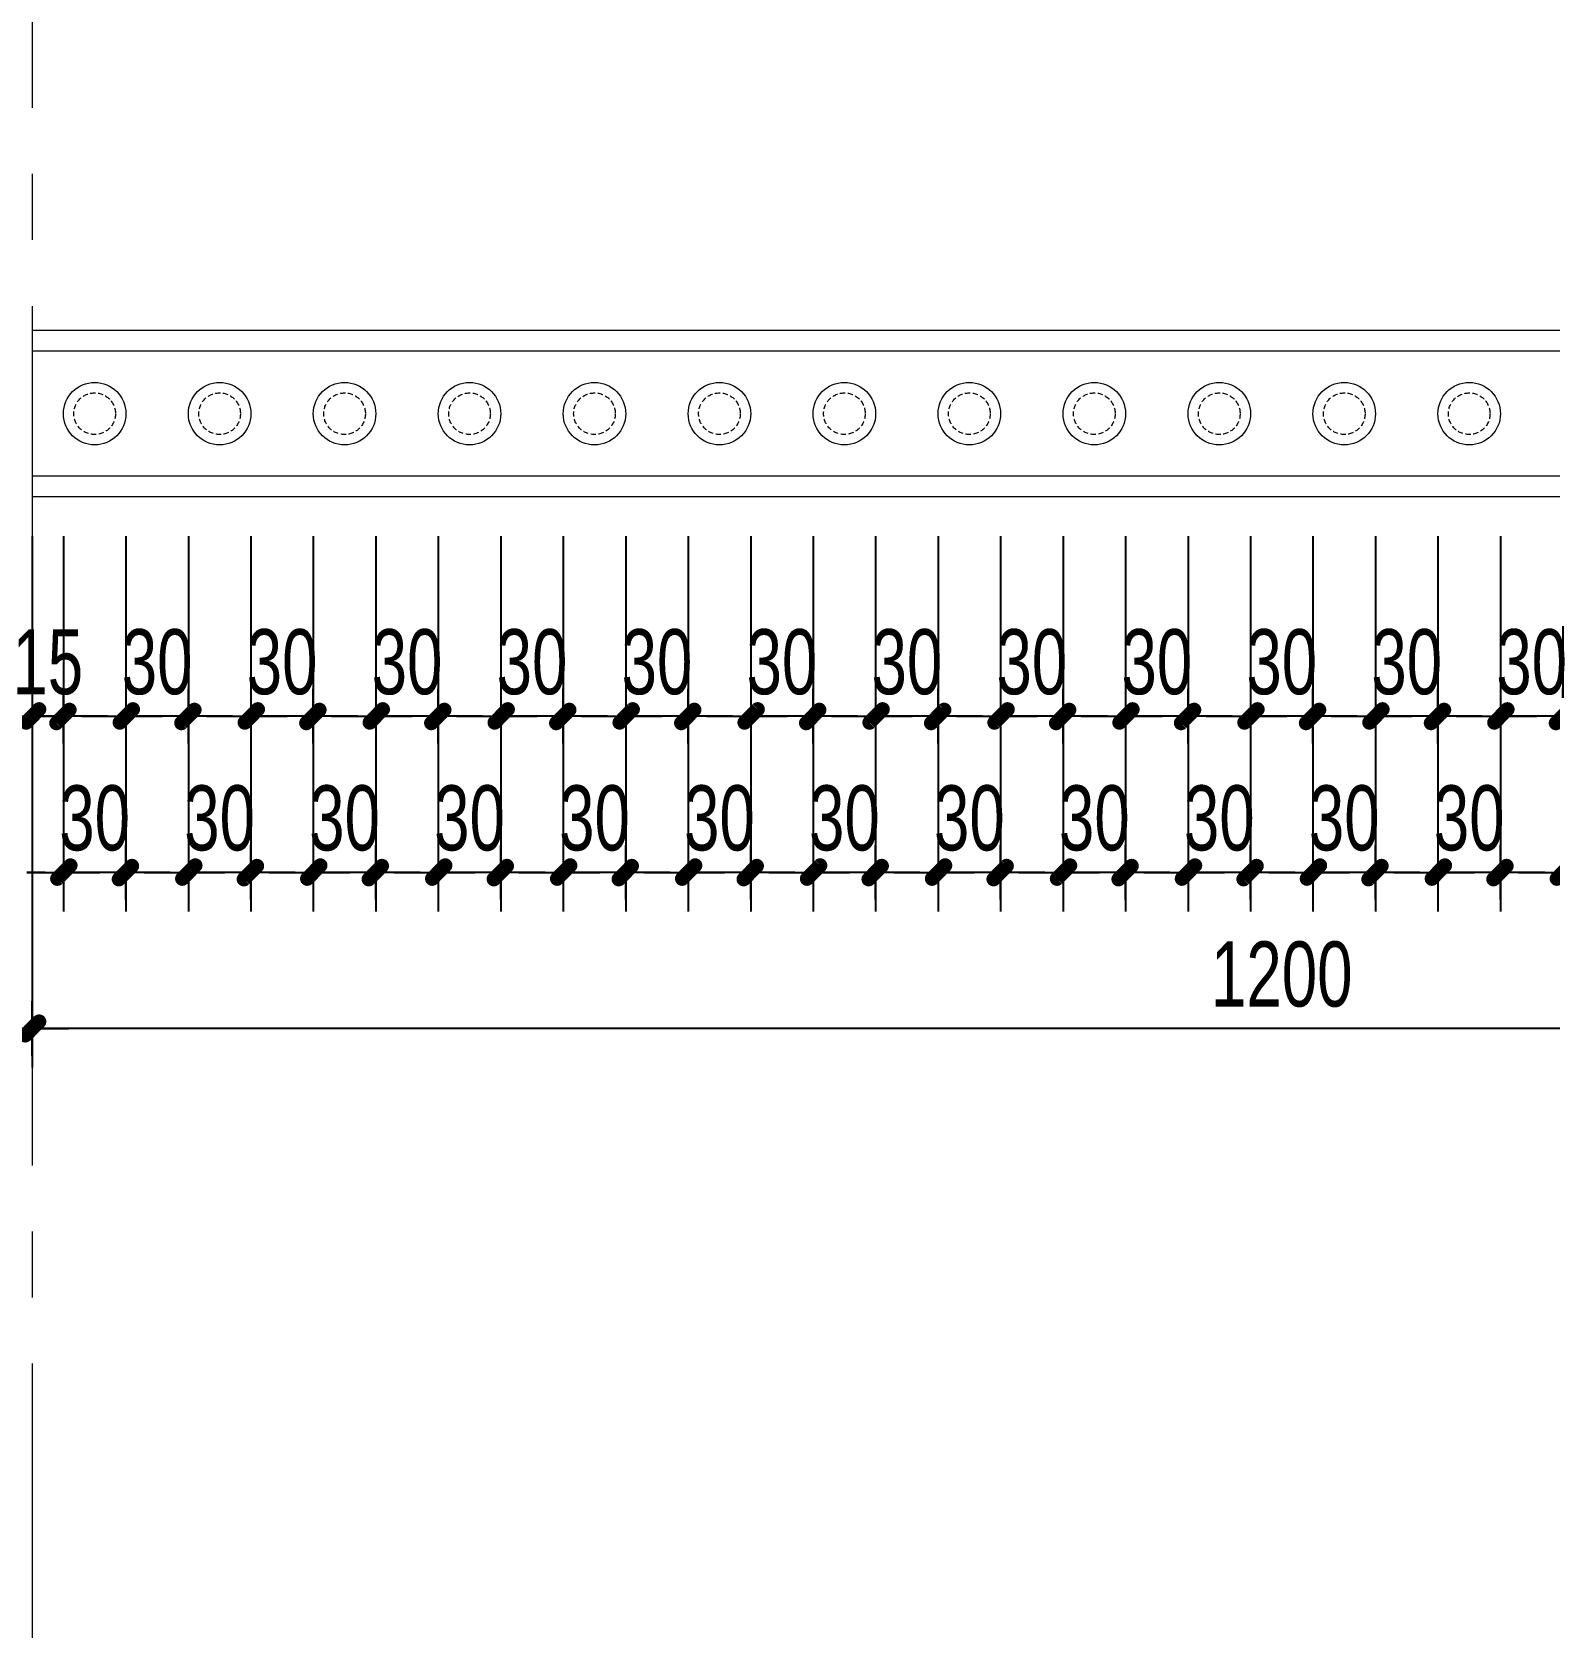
# Model space of a CAD drawing. Header units: inches. Extents: x 88947 to 296847, y 35049 to 161062.
# Drawn here: x 224600 to 226058, y 70470 to 72013 of the extents above; entities that cross this region are included whole.
import ezdxf

# ---------------------------------------------------------------- set-up
doc = ezdxf.new("R2010")
doc.units = ezdxf.units.IN
doc.header["$MEASUREMENT"] = 0
doc.header["$PDMODE"] = 1
for name, pattern in [('ACAD_ISO03W100', [30, 12, -18]), ('CENTER', [50.8, 31.75, -6.35, 6.35, -6.35]), ('HIDDEN', [0.375, 0.25, -0.125])]:
    doc.linetypes.add(name, pattern=pattern)
for name, color, linetype, lineweight in [('A-Dims', 145, 'Continuous', 25), ('DIM', 7, 'Continuous', 25), ('THAY', 3, 'Continuous', 18), ('TRUC', 252, 'ACAD_ISO03W100', 13)]:
    doc.layers.add(name, color=color, linetype=linetype, lineweight=lineweight)
doc.styles.add('VNI-HELVE-CONDENSE', font='VNARIAL.TTF', dxfattribs={"width": 0.7})
doc.dimstyles.new('TAS-25', dxfattribs={"dimscale": 25, "dimtxt": 2.5, "dimasz": 0.7, "dimexe": 1.5, "dimexo": 1.5, "dimgap": 0.8, "dimtad": 1, "dimdec": 0, "dimlfac": 0.5, "dimzin": 3, "dimdsep": 46, "dimtxsty": 'VNI-HELVE-CONDENSE', "dimblk": 'TICK', "dimcen": 2.5, "dimclrt": 71, "dimazin": 2, "dimtfac": 0.75, "dimtdec": 0, "dimtix": 1, "dimtmove": 2, "dimatfit": 2, "dimldrblk": 'TICK123', "dimfxl": 1.5, "dimtolj": 1, "dimtzin": 0, "dimarcsym": 0})

# ---------------------------------------------------------------- blocks, each defined once
blk = doc.blocks.new('TICK')
at = {"layer": 'A-Dims', "color": 1}
for p, q in [((0, 1.5), (0, -1.5)), ((-2, 0), (2, 0))]:
    blk.add_line(p, q, dxfattribs=at)
at = {"layer": 'A-Dims', "color": 1, "const_width": 0.788}
blk.add_lwpolyline([(-0.334, -0.349), (0.383, 0.378)], dxfattribs=at)
at = {"layer": 'A-Dims', "color": 1, "const_width": 0.394}
for points in [[(0.244, 0.517, -0.414214), (0.523, 0.517, -1)], [(0.523, 0.517, -0.414214), (0.523, 0.238, -1)], [(-0.473, -0.21, 0.414214), (-0.473, -0.488, 1)], [(-0.473, -0.488, 0.414214), (-0.195, -0.488, 1)]]:
    blk.add_lwpolyline(points, format="xyb", dxfattribs=at)
blk = doc.blocks.new('*D2497')
at = {"layer": 'Defpoints', "color": 0}
for p in [(226070.4, 71566.3), (226130.4, 71566.3), (226070.4, 71205.7)]:
    blk.add_point(p, dxfattribs=at)
at = {"layer": 'DIM', "color": 0, "lineweight": -2}
for p, q in [((226070.4, 71528.8), (226070.4, 71168.2)), ((226130.4, 71528.8), (226130.4, 71168.2)), ((226052.9, 71205.7), (226035.4, 71205.7)), ((226130.4, 71205.7), (226070.4, 71205.7)), ((226147.9, 71205.7), (226165.4, 71205.7))]:
    blk.add_line(p, q, dxfattribs=at)
at = {"layer": 'DIM', "color": 0, "lineweight": -2, "xscale": 17.5, "yscale": 17.5, "zscale": 17.5}
blk.add_blockref('TICK', (226070.4, 71205.7), dxfattribs=at)
at = {"layer": 'DIM', "color": 0, "lineweight": -2, "xscale": 17.5, "yscale": 17.5, "zscale": 17.5, "rotation": 180}
blk.add_blockref('TICK', (226130.4, 71205.7), dxfattribs=at)
at = {"layer": 'DIM', "color": 71, "insert": (226100.4, 71257.6), "char_height": 62.5, "attachment_point": 5, "style": 'VNI-HELVE-CONDENSE'}
blk.add_mtext('\\A1;30', dxfattribs=at)
blk = doc.blocks.new('TICK123')
at = {"layer": 'A-Dims', "color": 1}
blk.add_lwpolyline([(0.046, 0, 0, 0.84, 0), (-2.111, 0, 8.4, 8.4, 0)], format="xyseb", dxfattribs=at)
blk = doc.blocks.new('*D2498')
at = {"layer": 'Defpoints', "color": 0}
for p in [(226010.4, 71566.3), (226070.4, 71566.3), (226010.4, 71355.7)]:
    blk.add_point(p, dxfattribs=at)
at = {"layer": 'DIM', "color": 0, "lineweight": -2}
for p, q in [((226010.4, 71528.8), (226010.4, 71318.2)), ((226070.4, 71528.8), (226070.4, 71318.2)), ((225992.9, 71355.7), (225975.4, 71355.7)), ((226070.4, 71355.7), (226010.4, 71355.7)), ((226087.9, 71355.7), (226105.4, 71355.7))]:
    blk.add_line(p, q, dxfattribs=at)
at = {"layer": 'DIM', "color": 0, "lineweight": -2, "xscale": 17.5, "yscale": 17.5, "zscale": 17.5}
blk.add_blockref('TICK', (226010.4, 71355.7), dxfattribs=at)
at = {"layer": 'DIM', "color": 0, "lineweight": -2, "xscale": 17.5, "yscale": 17.5, "zscale": 17.5, "rotation": 180}
blk.add_blockref('TICK', (226070.4, 71355.7), dxfattribs=at)
at = {"layer": 'DIM', "color": 71, "insert": (226040.4, 71407.6), "char_height": 62.5, "attachment_point": 5, "style": 'VNI-HELVE-CONDENSE'}
blk.add_mtext('\\A1;30', dxfattribs=at)
blk = doc.blocks.new('*D2499')
at = {"layer": 'Defpoints', "color": 0}
for p in [(225950.4, 71566.3), (226010.4, 71566.3), (225950.4, 71205.7)]:
    blk.add_point(p, dxfattribs=at)
at = {"layer": 'DIM', "color": 0, "lineweight": -2}
for p, q in [((225950.4, 71528.8), (225950.4, 71168.2)), ((226010.4, 71528.8), (226010.4, 71168.2)), ((225932.9, 71205.7), (225915.4, 71205.7)), ((226010.4, 71205.7), (225950.4, 71205.7)), ((226027.9, 71205.7), (226045.4, 71205.7))]:
    blk.add_line(p, q, dxfattribs=at)
at = {"layer": 'DIM', "color": 0, "lineweight": -2, "xscale": 17.5, "yscale": 17.5, "zscale": 17.5}
blk.add_blockref('TICK', (225950.4, 71205.7), dxfattribs=at)
at = {"layer": 'DIM', "color": 0, "lineweight": -2, "xscale": 17.5, "yscale": 17.5, "zscale": 17.5, "rotation": 180}
blk.add_blockref('TICK', (226010.4, 71205.7), dxfattribs=at)
at = {"layer": 'DIM', "color": 71, "insert": (225980.4, 71257.6), "char_height": 62.5, "attachment_point": 5, "style": 'VNI-HELVE-CONDENSE'}
blk.add_mtext('\\A1;30', dxfattribs=at)
blk = doc.blocks.new('*D2500')
at = {"layer": 'Defpoints', "color": 0}
for p in [(225890.4, 71566.3), (225950.4, 71566.3), (225890.4, 71355.7)]:
    blk.add_point(p, dxfattribs=at)
at = {"layer": 'DIM', "color": 0, "lineweight": -2}
for p, q in [((225890.4, 71528.8), (225890.4, 71318.2)), ((225950.4, 71528.8), (225950.4, 71318.2)), ((225872.9, 71355.7), (225855.4, 71355.7)), ((225950.4, 71355.7), (225890.4, 71355.7)), ((225967.9, 71355.7), (225985.4, 71355.7))]:
    blk.add_line(p, q, dxfattribs=at)
at = {"layer": 'DIM', "color": 0, "lineweight": -2, "xscale": 17.5, "yscale": 17.5, "zscale": 17.5}
blk.add_blockref('TICK', (225890.4, 71355.7), dxfattribs=at)
at = {"layer": 'DIM', "color": 0, "lineweight": -2, "xscale": 17.5, "yscale": 17.5, "zscale": 17.5, "rotation": 180}
blk.add_blockref('TICK', (225950.4, 71355.7), dxfattribs=at)
at = {"layer": 'DIM', "color": 71, "insert": (225920.4, 71407.6), "char_height": 62.5, "attachment_point": 5, "style": 'VNI-HELVE-CONDENSE'}
blk.add_mtext('\\A1;30', dxfattribs=at)
blk = doc.blocks.new('*D2501')
at = {"layer": 'Defpoints', "color": 0}
for p in [(225830.4, 71566.3), (225890.4, 71566.3), (225830.4, 71205.7)]:
    blk.add_point(p, dxfattribs=at)
at = {"layer": 'DIM', "color": 0, "lineweight": -2}
for p, q in [((225830.4, 71528.8), (225830.4, 71168.2)), ((225890.4, 71528.8), (225890.4, 71168.2)), ((225812.9, 71205.7), (225795.4, 71205.7)), ((225890.4, 71205.7), (225830.4, 71205.7)), ((225907.9, 71205.7), (225925.4, 71205.7))]:
    blk.add_line(p, q, dxfattribs=at)
at = {"layer": 'DIM', "color": 0, "lineweight": -2, "xscale": 17.5, "yscale": 17.5, "zscale": 17.5}
blk.add_blockref('TICK', (225830.4, 71205.7), dxfattribs=at)
at = {"layer": 'DIM', "color": 0, "lineweight": -2, "xscale": 17.5, "yscale": 17.5, "zscale": 17.5, "rotation": 180}
blk.add_blockref('TICK', (225890.4, 71205.7), dxfattribs=at)
at = {"layer": 'DIM', "color": 71, "insert": (225860.4, 71257.6), "char_height": 62.5, "attachment_point": 5, "style": 'VNI-HELVE-CONDENSE'}
blk.add_mtext('\\A1;30', dxfattribs=at)
blk = doc.blocks.new('*D2502')
at = {"layer": 'Defpoints', "color": 0}
for p in [(225770.4, 71566.3), (225830.4, 71566.3), (225770.4, 71355.7)]:
    blk.add_point(p, dxfattribs=at)
at = {"layer": 'DIM', "color": 0, "lineweight": -2}
for p, q in [((225770.4, 71528.8), (225770.4, 71318.2)), ((225830.4, 71528.8), (225830.4, 71318.2)), ((225752.9, 71355.7), (225735.4, 71355.7)), ((225830.4, 71355.7), (225770.4, 71355.7)), ((225847.9, 71355.7), (225865.4, 71355.7))]:
    blk.add_line(p, q, dxfattribs=at)
at = {"layer": 'DIM', "color": 0, "lineweight": -2, "xscale": 17.5, "yscale": 17.5, "zscale": 17.5}
blk.add_blockref('TICK', (225770.4, 71355.7), dxfattribs=at)
at = {"layer": 'DIM', "color": 0, "lineweight": -2, "xscale": 17.5, "yscale": 17.5, "zscale": 17.5, "rotation": 180}
blk.add_blockref('TICK', (225830.4, 71355.7), dxfattribs=at)
at = {"layer": 'DIM', "color": 71, "insert": (225800.4, 71407.6), "char_height": 62.5, "attachment_point": 5, "style": 'VNI-HELVE-CONDENSE'}
blk.add_mtext('\\A1;30', dxfattribs=at)
blk = doc.blocks.new('*D2503')
at = {"layer": 'Defpoints', "color": 0}
for p in [(225710.4, 71566.3), (225770.4, 71566.3), (225710.4, 71205.7)]:
    blk.add_point(p, dxfattribs=at)
at = {"layer": 'DIM', "color": 0, "lineweight": -2}
for p, q in [((225710.4, 71528.8), (225710.4, 71168.2)), ((225770.4, 71528.8), (225770.4, 71168.2)), ((225692.9, 71205.7), (225675.4, 71205.7)), ((225770.4, 71205.7), (225710.4, 71205.7)), ((225787.9, 71205.7), (225805.4, 71205.7))]:
    blk.add_line(p, q, dxfattribs=at)
at = {"layer": 'DIM', "color": 0, "lineweight": -2, "xscale": 17.5, "yscale": 17.5, "zscale": 17.5}
blk.add_blockref('TICK', (225710.4, 71205.7), dxfattribs=at)
at = {"layer": 'DIM', "color": 0, "lineweight": -2, "xscale": 17.5, "yscale": 17.5, "zscale": 17.5, "rotation": 180}
blk.add_blockref('TICK', (225770.4, 71205.7), dxfattribs=at)
at = {"layer": 'DIM', "color": 71, "insert": (225740.4, 71257.6), "char_height": 62.5, "attachment_point": 5, "style": 'VNI-HELVE-CONDENSE'}
blk.add_mtext('\\A1;30', dxfattribs=at)
blk = doc.blocks.new('*D2504')
at = {"layer": 'Defpoints', "color": 0}
for p in [(225650.4, 71566.3), (225710.4, 71566.3), (225650.4, 71355.7)]:
    blk.add_point(p, dxfattribs=at)
at = {"layer": 'DIM', "color": 0, "lineweight": -2}
for p, q in [((225650.4, 71528.8), (225650.4, 71318.2)), ((225710.4, 71528.8), (225710.4, 71318.2)), ((225632.9, 71355.7), (225615.4, 71355.7)), ((225710.4, 71355.7), (225650.4, 71355.7)), ((225727.9, 71355.7), (225745.4, 71355.7))]:
    blk.add_line(p, q, dxfattribs=at)
at = {"layer": 'DIM', "color": 0, "lineweight": -2, "xscale": 17.5, "yscale": 17.5, "zscale": 17.5}
blk.add_blockref('TICK', (225650.4, 71355.7), dxfattribs=at)
at = {"layer": 'DIM', "color": 0, "lineweight": -2, "xscale": 17.5, "yscale": 17.5, "zscale": 17.5, "rotation": 180}
blk.add_blockref('TICK', (225710.4, 71355.7), dxfattribs=at)
at = {"layer": 'DIM', "color": 71, "insert": (225680.4, 71407.6), "char_height": 62.5, "attachment_point": 5, "style": 'VNI-HELVE-CONDENSE'}
blk.add_mtext('\\A1;30', dxfattribs=at)
blk = doc.blocks.new('*D2505')
at = {"layer": 'Defpoints', "color": 0}
for p in [(225590.4, 71566.3), (225650.4, 71566.3), (225590.4, 71205.7)]:
    blk.add_point(p, dxfattribs=at)
at = {"layer": 'DIM', "color": 0, "lineweight": -2}
for p, q in [((225590.4, 71528.8), (225590.4, 71168.2)), ((225650.4, 71528.8), (225650.4, 71168.2)), ((225572.9, 71205.7), (225555.4, 71205.7)), ((225650.4, 71205.7), (225590.4, 71205.7)), ((225667.9, 71205.7), (225685.4, 71205.7))]:
    blk.add_line(p, q, dxfattribs=at)
at = {"layer": 'DIM', "color": 0, "lineweight": -2, "xscale": 17.5, "yscale": 17.5, "zscale": 17.5}
blk.add_blockref('TICK', (225590.4, 71205.7), dxfattribs=at)
at = {"layer": 'DIM', "color": 0, "lineweight": -2, "xscale": 17.5, "yscale": 17.5, "zscale": 17.5, "rotation": 180}
blk.add_blockref('TICK', (225650.4, 71205.7), dxfattribs=at)
at = {"layer": 'DIM', "color": 71, "insert": (225620.4, 71257.6), "char_height": 62.5, "attachment_point": 5, "style": 'VNI-HELVE-CONDENSE'}
blk.add_mtext('\\A1;30', dxfattribs=at)
blk = doc.blocks.new('*D2506')
at = {"layer": 'Defpoints', "color": 0}
for p in [(225530.4, 71566.3), (225590.4, 71566.3), (225530.4, 71355.7)]:
    blk.add_point(p, dxfattribs=at)
at = {"layer": 'DIM', "color": 0, "lineweight": -2}
for p, q in [((225530.4, 71528.8), (225530.4, 71318.2)), ((225590.4, 71528.8), (225590.4, 71318.2)), ((225512.9, 71355.7), (225495.4, 71355.7)), ((225590.4, 71355.7), (225530.4, 71355.7)), ((225607.9, 71355.7), (225625.4, 71355.7))]:
    blk.add_line(p, q, dxfattribs=at)
at = {"layer": 'DIM', "color": 0, "lineweight": -2, "xscale": 17.5, "yscale": 17.5, "zscale": 17.5}
blk.add_blockref('TICK', (225530.4, 71355.7), dxfattribs=at)
at = {"layer": 'DIM', "color": 0, "lineweight": -2, "xscale": 17.5, "yscale": 17.5, "zscale": 17.5, "rotation": 180}
blk.add_blockref('TICK', (225590.4, 71355.7), dxfattribs=at)
at = {"layer": 'DIM', "color": 71, "insert": (225560.4, 71407.6), "char_height": 62.5, "attachment_point": 5, "style": 'VNI-HELVE-CONDENSE'}
blk.add_mtext('\\A1;30', dxfattribs=at)
blk = doc.blocks.new('*D2507')
at = {"layer": 'Defpoints', "color": 0}
for p in [(225470.4, 71566.3), (225530.4, 71566.3), (225470.4, 71205.7)]:
    blk.add_point(p, dxfattribs=at)
at = {"layer": 'DIM', "color": 0, "lineweight": -2}
for p, q in [((225470.4, 71528.8), (225470.4, 71168.2)), ((225530.4, 71528.8), (225530.4, 71168.2)), ((225452.9, 71205.7), (225435.4, 71205.7)), ((225530.4, 71205.7), (225470.4, 71205.7)), ((225547.9, 71205.7), (225565.4, 71205.7))]:
    blk.add_line(p, q, dxfattribs=at)
at = {"layer": 'DIM', "color": 0, "lineweight": -2, "xscale": 17.5, "yscale": 17.5, "zscale": 17.5}
blk.add_blockref('TICK', (225470.4, 71205.7), dxfattribs=at)
at = {"layer": 'DIM', "color": 0, "lineweight": -2, "xscale": 17.5, "yscale": 17.5, "zscale": 17.5, "rotation": 180}
blk.add_blockref('TICK', (225530.4, 71205.7), dxfattribs=at)
at = {"layer": 'DIM', "color": 71, "insert": (225500.4, 71257.6), "char_height": 62.5, "attachment_point": 5, "style": 'VNI-HELVE-CONDENSE'}
blk.add_mtext('\\A1;30', dxfattribs=at)
blk = doc.blocks.new('*D2284')
at = {"layer": 'Defpoints', "color": 0}
for p in [(225410.4, 71566.3), (225470.4, 71566.3), (225410.4, 71355.7)]:
    blk.add_point(p, dxfattribs=at)
at = {"layer": 'DIM', "color": 0, "lineweight": -2}
for p, q in [((225410.4, 71528.8), (225410.4, 71318.2)), ((225470.4, 71528.8), (225470.4, 71318.2)), ((225392.9, 71355.7), (225375.4, 71355.7)), ((225470.4, 71355.7), (225410.4, 71355.7)), ((225487.9, 71355.7), (225505.4, 71355.7))]:
    blk.add_line(p, q, dxfattribs=at)
at = {"layer": 'DIM', "color": 0, "lineweight": -2, "xscale": 17.5, "yscale": 17.5, "zscale": 17.5}
blk.add_blockref('TICK', (225410.4, 71355.7), dxfattribs=at)
at = {"layer": 'DIM', "color": 0, "lineweight": -2, "xscale": 17.5, "yscale": 17.5, "zscale": 17.5, "rotation": 180}
blk.add_blockref('TICK', (225470.4, 71355.7), dxfattribs=at)
at = {"layer": 'DIM', "color": 71, "insert": (225440.4, 71407.6), "char_height": 62.5, "attachment_point": 5, "style": 'VNI-HELVE-CONDENSE'}
blk.add_mtext('\\A1;30', dxfattribs=at)
blk = doc.blocks.new('*D2285')
at = {"layer": 'Defpoints', "color": 0}
for p in [(225350.4, 71566.3), (225410.4, 71566.3), (225350.4, 71205.7)]:
    blk.add_point(p, dxfattribs=at)
at = {"layer": 'DIM', "color": 0, "lineweight": -2}
for p, q in [((225350.4, 71528.8), (225350.4, 71168.2)), ((225410.4, 71528.8), (225410.4, 71168.2)), ((225332.9, 71205.7), (225315.4, 71205.7)), ((225410.4, 71205.7), (225350.4, 71205.7)), ((225427.9, 71205.7), (225445.4, 71205.7))]:
    blk.add_line(p, q, dxfattribs=at)
at = {"layer": 'DIM', "color": 0, "lineweight": -2, "xscale": 17.5, "yscale": 17.5, "zscale": 17.5}
blk.add_blockref('TICK', (225350.4, 71205.7), dxfattribs=at)
at = {"layer": 'DIM', "color": 0, "lineweight": -2, "xscale": 17.5, "yscale": 17.5, "zscale": 17.5, "rotation": 180}
blk.add_blockref('TICK', (225410.4, 71205.7), dxfattribs=at)
at = {"layer": 'DIM', "color": 71, "insert": (225380.4, 71257.6), "char_height": 62.5, "attachment_point": 5, "style": 'VNI-HELVE-CONDENSE'}
blk.add_mtext('\\A1;30', dxfattribs=at)
blk = doc.blocks.new('*D2286')
at = {"layer": 'Defpoints', "color": 0}
for p in [(225290.4, 71566.3), (225350.4, 71566.3), (225290.4, 71355.7)]:
    blk.add_point(p, dxfattribs=at)
at = {"layer": 'DIM', "color": 0, "lineweight": -2}
for p, q in [((225290.4, 71528.8), (225290.4, 71318.2)), ((225350.4, 71528.8), (225350.4, 71318.2)), ((225272.9, 71355.7), (225255.4, 71355.7)), ((225350.4, 71355.7), (225290.4, 71355.7)), ((225367.9, 71355.7), (225385.4, 71355.7))]:
    blk.add_line(p, q, dxfattribs=at)
at = {"layer": 'DIM', "color": 0, "lineweight": -2, "xscale": 17.5, "yscale": 17.5, "zscale": 17.5}
blk.add_blockref('TICK', (225290.4, 71355.7), dxfattribs=at)
at = {"layer": 'DIM', "color": 0, "lineweight": -2, "xscale": 17.5, "yscale": 17.5, "zscale": 17.5, "rotation": 180}
blk.add_blockref('TICK', (225350.4, 71355.7), dxfattribs=at)
at = {"layer": 'DIM', "color": 71, "insert": (225320.4, 71407.6), "char_height": 62.5, "attachment_point": 5, "style": 'VNI-HELVE-CONDENSE'}
blk.add_mtext('\\A1;30', dxfattribs=at)
blk = doc.blocks.new('*D2287')
at = {"layer": 'Defpoints', "color": 0}
for p in [(225230.4, 71566.3), (225290.4, 71566.3), (225230.4, 71205.7)]:
    blk.add_point(p, dxfattribs=at)
at = {"layer": 'DIM', "color": 0, "lineweight": -2}
for p, q in [((225230.4, 71528.8), (225230.4, 71168.2)), ((225290.4, 71528.8), (225290.4, 71168.2)), ((225212.9, 71205.7), (225195.4, 71205.7)), ((225290.4, 71205.7), (225230.4, 71205.7)), ((225307.9, 71205.7), (225325.4, 71205.7))]:
    blk.add_line(p, q, dxfattribs=at)
at = {"layer": 'DIM', "color": 0, "lineweight": -2, "xscale": 17.5, "yscale": 17.5, "zscale": 17.5}
blk.add_blockref('TICK', (225230.4, 71205.7), dxfattribs=at)
at = {"layer": 'DIM', "color": 0, "lineweight": -2, "xscale": 17.5, "yscale": 17.5, "zscale": 17.5, "rotation": 180}
blk.add_blockref('TICK', (225290.4, 71205.7), dxfattribs=at)
at = {"layer": 'DIM', "color": 71, "insert": (225260.4, 71257.6), "char_height": 62.5, "attachment_point": 5, "style": 'VNI-HELVE-CONDENSE'}
blk.add_mtext('\\A1;30', dxfattribs=at)
blk = doc.blocks.new('*D2288')
at = {"layer": 'Defpoints', "color": 0}
for p in [(225170.4, 71566.3), (225230.4, 71566.3), (225170.4, 71355.7)]:
    blk.add_point(p, dxfattribs=at)
at = {"layer": 'DIM', "color": 0, "lineweight": -2}
for p, q in [((225170.4, 71528.8), (225170.4, 71318.2)), ((225230.4, 71528.8), (225230.4, 71318.2)), ((225152.9, 71355.7), (225135.4, 71355.7)), ((225230.4, 71355.7), (225170.4, 71355.7)), ((225247.9, 71355.7), (225265.4, 71355.7))]:
    blk.add_line(p, q, dxfattribs=at)
at = {"layer": 'DIM', "color": 0, "lineweight": -2, "xscale": 17.5, "yscale": 17.5, "zscale": 17.5}
blk.add_blockref('TICK', (225170.4, 71355.7), dxfattribs=at)
at = {"layer": 'DIM', "color": 0, "lineweight": -2, "xscale": 17.5, "yscale": 17.5, "zscale": 17.5, "rotation": 180}
blk.add_blockref('TICK', (225230.4, 71355.7), dxfattribs=at)
at = {"layer": 'DIM', "color": 71, "insert": (225200.4, 71407.6), "char_height": 62.5, "attachment_point": 5, "style": 'VNI-HELVE-CONDENSE'}
blk.add_mtext('\\A1;30', dxfattribs=at)
blk = doc.blocks.new('*D2289')
at = {"layer": 'Defpoints', "color": 0}
for p in [(225110.4, 71566.3), (225170.4, 71566.3), (225110.4, 71205.7)]:
    blk.add_point(p, dxfattribs=at)
at = {"layer": 'DIM', "color": 0, "lineweight": -2}
for p, q in [((225110.4, 71528.8), (225110.4, 71168.2)), ((225170.4, 71528.8), (225170.4, 71168.2)), ((225092.9, 71205.7), (225075.4, 71205.7)), ((225170.4, 71205.7), (225110.4, 71205.7)), ((225187.9, 71205.7), (225205.4, 71205.7))]:
    blk.add_line(p, q, dxfattribs=at)
at = {"layer": 'DIM', "color": 0, "lineweight": -2, "xscale": 17.5, "yscale": 17.5, "zscale": 17.5}
blk.add_blockref('TICK', (225110.4, 71205.7), dxfattribs=at)
at = {"layer": 'DIM', "color": 0, "lineweight": -2, "xscale": 17.5, "yscale": 17.5, "zscale": 17.5, "rotation": 180}
blk.add_blockref('TICK', (225170.4, 71205.7), dxfattribs=at)
at = {"layer": 'DIM', "color": 71, "insert": (225140.4, 71257.6), "char_height": 62.5, "attachment_point": 5, "style": 'VNI-HELVE-CONDENSE'}
blk.add_mtext('\\A1;30', dxfattribs=at)
blk = doc.blocks.new('*D2290')
at = {"layer": 'Defpoints', "color": 0}
for p in [(225050.4, 71566.3), (225110.4, 71566.3), (225050.4, 71355.7)]:
    blk.add_point(p, dxfattribs=at)
at = {"layer": 'DIM', "color": 0, "lineweight": -2}
for p, q in [((225050.4, 71528.8), (225050.4, 71318.2)), ((225110.4, 71528.8), (225110.4, 71318.2)), ((225032.9, 71355.7), (225015.4, 71355.7)), ((225110.4, 71355.7), (225050.4, 71355.7)), ((225127.9, 71355.7), (225145.4, 71355.7))]:
    blk.add_line(p, q, dxfattribs=at)
at = {"layer": 'DIM', "color": 0, "lineweight": -2, "xscale": 17.5, "yscale": 17.5, "zscale": 17.5}
blk.add_blockref('TICK', (225050.4, 71355.7), dxfattribs=at)
at = {"layer": 'DIM', "color": 0, "lineweight": -2, "xscale": 17.5, "yscale": 17.5, "zscale": 17.5, "rotation": 180}
blk.add_blockref('TICK', (225110.4, 71355.7), dxfattribs=at)
at = {"layer": 'DIM', "color": 71, "insert": (225080.4, 71407.6), "char_height": 62.5, "attachment_point": 5, "style": 'VNI-HELVE-CONDENSE'}
blk.add_mtext('\\A1;30', dxfattribs=at)
blk = doc.blocks.new('*D2291')
at = {"layer": 'Defpoints', "color": 0}
for p in [(224990.4, 71566.3), (225050.4, 71566.3), (224990.4, 71205.7)]:
    blk.add_point(p, dxfattribs=at)
at = {"layer": 'DIM', "color": 0, "lineweight": -2}
for p, q in [((224990.4, 71528.8), (224990.4, 71168.2)), ((225050.4, 71528.8), (225050.4, 71168.2)), ((224972.9, 71205.7), (224955.4, 71205.7)), ((225050.4, 71205.7), (224990.4, 71205.7)), ((225067.9, 71205.7), (225085.4, 71205.7))]:
    blk.add_line(p, q, dxfattribs=at)
at = {"layer": 'DIM', "color": 0, "lineweight": -2, "xscale": 17.5, "yscale": 17.5, "zscale": 17.5}
blk.add_blockref('TICK', (224990.4, 71205.7), dxfattribs=at)
at = {"layer": 'DIM', "color": 0, "lineweight": -2, "xscale": 17.5, "yscale": 17.5, "zscale": 17.5, "rotation": 180}
blk.add_blockref('TICK', (225050.4, 71205.7), dxfattribs=at)
at = {"layer": 'DIM', "color": 71, "insert": (225020.4, 71257.6), "char_height": 62.5, "attachment_point": 5, "style": 'VNI-HELVE-CONDENSE'}
blk.add_mtext('\\A1;30', dxfattribs=at)
blk = doc.blocks.new('*D2292')
at = {"layer": 'Defpoints', "color": 0}
for p in [(224930.4, 71566.3), (224990.4, 71566.3), (224930.4, 71355.7)]:
    blk.add_point(p, dxfattribs=at)
at = {"layer": 'DIM', "color": 0, "lineweight": -2}
for p, q in [((224930.4, 71528.8), (224930.4, 71318.2)), ((224990.4, 71528.8), (224990.4, 71318.2)), ((224912.9, 71355.7), (224895.4, 71355.7)), ((224990.4, 71355.7), (224930.4, 71355.7)), ((225007.9, 71355.7), (225025.4, 71355.7))]:
    blk.add_line(p, q, dxfattribs=at)
at = {"layer": 'DIM', "color": 0, "lineweight": -2, "xscale": 17.5, "yscale": 17.5, "zscale": 17.5}
blk.add_blockref('TICK', (224930.4, 71355.7), dxfattribs=at)
at = {"layer": 'DIM', "color": 0, "lineweight": -2, "xscale": 17.5, "yscale": 17.5, "zscale": 17.5, "rotation": 180}
blk.add_blockref('TICK', (224990.4, 71355.7), dxfattribs=at)
at = {"layer": 'DIM', "color": 71, "insert": (224960.4, 71407.6), "char_height": 62.5, "attachment_point": 5, "style": 'VNI-HELVE-CONDENSE'}
blk.add_mtext('\\A1;30', dxfattribs=at)
blk = doc.blocks.new('*D2293')
at = {"layer": 'Defpoints', "color": 0}
for p in [(224870.4, 71566.3), (224930.4, 71566.3), (224870.4, 71205.7)]:
    blk.add_point(p, dxfattribs=at)
at = {"layer": 'DIM', "color": 0, "lineweight": -2}
for p, q in [((224870.4, 71528.8), (224870.4, 71168.2)), ((224930.4, 71528.8), (224930.4, 71168.2)), ((224852.9, 71205.7), (224835.4, 71205.7)), ((224930.4, 71205.7), (224870.4, 71205.7)), ((224947.9, 71205.7), (224965.4, 71205.7))]:
    blk.add_line(p, q, dxfattribs=at)
at = {"layer": 'DIM', "color": 0, "lineweight": -2, "xscale": 17.5, "yscale": 17.5, "zscale": 17.5}
blk.add_blockref('TICK', (224870.4, 71205.7), dxfattribs=at)
at = {"layer": 'DIM', "color": 0, "lineweight": -2, "xscale": 17.5, "yscale": 17.5, "zscale": 17.5, "rotation": 180}
blk.add_blockref('TICK', (224930.4, 71205.7), dxfattribs=at)
at = {"layer": 'DIM', "color": 71, "insert": (224900.4, 71257.6), "char_height": 62.5, "attachment_point": 5, "style": 'VNI-HELVE-CONDENSE'}
blk.add_mtext('\\A1;30', dxfattribs=at)
blk = doc.blocks.new('*D2294')
at = {"layer": 'Defpoints', "color": 0}
for p in [(224810.4, 71566.3), (224870.4, 71566.3), (224810.4, 71355.7)]:
    blk.add_point(p, dxfattribs=at)
at = {"layer": 'DIM', "color": 0, "lineweight": -2}
for p, q in [((224810.4, 71528.8), (224810.4, 71318.2)), ((224870.4, 71528.8), (224870.4, 71318.2)), ((224792.9, 71355.7), (224775.4, 71355.7)), ((224870.4, 71355.7), (224810.4, 71355.7)), ((224887.9, 71355.7), (224905.4, 71355.7))]:
    blk.add_line(p, q, dxfattribs=at)
at = {"layer": 'DIM', "color": 0, "lineweight": -2, "xscale": 17.5, "yscale": 17.5, "zscale": 17.5}
blk.add_blockref('TICK', (224810.4, 71355.7), dxfattribs=at)
at = {"layer": 'DIM', "color": 0, "lineweight": -2, "xscale": 17.5, "yscale": 17.5, "zscale": 17.5, "rotation": 180}
blk.add_blockref('TICK', (224870.4, 71355.7), dxfattribs=at)
at = {"layer": 'DIM', "color": 71, "insert": (224840.4, 71407.6), "char_height": 62.5, "attachment_point": 5, "style": 'VNI-HELVE-CONDENSE'}
blk.add_mtext('\\A1;30', dxfattribs=at)
blk = doc.blocks.new('*D2295')
at = {"layer": 'Defpoints', "color": 0}
for p in [(224750.4, 71566.3), (224810.4, 71566.3), (224750.4, 71205.7)]:
    blk.add_point(p, dxfattribs=at)
at = {"layer": 'DIM', "color": 0, "lineweight": -2}
for p, q in [((224750.4, 71528.8), (224750.4, 71168.2)), ((224810.4, 71528.8), (224810.4, 71168.2)), ((224732.9, 71205.7), (224715.4, 71205.7)), ((224810.4, 71205.7), (224750.4, 71205.7)), ((224827.9, 71205.7), (224845.4, 71205.7))]:
    blk.add_line(p, q, dxfattribs=at)
at = {"layer": 'DIM', "color": 0, "lineweight": -2, "xscale": 17.5, "yscale": 17.5, "zscale": 17.5}
blk.add_blockref('TICK', (224750.4, 71205.7), dxfattribs=at)
at = {"layer": 'DIM', "color": 0, "lineweight": -2, "xscale": 17.5, "yscale": 17.5, "zscale": 17.5, "rotation": 180}
blk.add_blockref('TICK', (224810.4, 71205.7), dxfattribs=at)
at = {"layer": 'DIM', "color": 71, "insert": (224780.4, 71257.6), "char_height": 62.5, "attachment_point": 5, "style": 'VNI-HELVE-CONDENSE'}
blk.add_mtext('\\A1;30', dxfattribs=at)
blk = doc.blocks.new('*D2296')
at = {"layer": 'Defpoints', "color": 0}
for p in [(224690.4, 71566.3), (224750.4, 71566.3), (224690.4, 71355.7)]:
    blk.add_point(p, dxfattribs=at)
at = {"layer": 'DIM', "color": 0, "lineweight": -2}
for p, q in [((224690.4, 71528.8), (224690.4, 71318.2)), ((224750.4, 71528.8), (224750.4, 71318.2)), ((224672.9, 71355.7), (224655.4, 71355.7)), ((224750.4, 71355.7), (224690.4, 71355.7)), ((224767.9, 71355.7), (224785.4, 71355.7))]:
    blk.add_line(p, q, dxfattribs=at)
at = {"layer": 'DIM', "color": 0, "lineweight": -2, "xscale": 17.5, "yscale": 17.5, "zscale": 17.5}
blk.add_blockref('TICK', (224690.4, 71355.7), dxfattribs=at)
at = {"layer": 'DIM', "color": 0, "lineweight": -2, "xscale": 17.5, "yscale": 17.5, "zscale": 17.5, "rotation": 180}
blk.add_blockref('TICK', (224750.4, 71355.7), dxfattribs=at)
at = {"layer": 'DIM', "color": 71, "insert": (224720.4, 71407.6), "char_height": 62.5, "attachment_point": 5, "style": 'VNI-HELVE-CONDENSE'}
blk.add_mtext('\\A1;30', dxfattribs=at)
blk = doc.blocks.new('*D2297')
at = {"layer": 'Defpoints', "color": 0}
for p in [(224630.4, 71566.3), (224690.4, 71566.3), (224630.4, 71205.7)]:
    blk.add_point(p, dxfattribs=at)
at = {"layer": 'DIM', "color": 0, "lineweight": -2}
for p, q in [((224630.4, 71528.8), (224630.4, 71168.2)), ((224690.4, 71528.8), (224690.4, 71168.2)), ((224612.9, 71205.7), (224595.4, 71205.7)), ((224690.4, 71205.7), (224630.4, 71205.7)), ((224707.9, 71205.7), (224725.4, 71205.7))]:
    blk.add_line(p, q, dxfattribs=at)
at = {"layer": 'DIM', "color": 0, "lineweight": -2, "xscale": 17.5, "yscale": 17.5, "zscale": 17.5}
blk.add_blockref('TICK', (224630.4, 71205.7), dxfattribs=at)
at = {"layer": 'DIM', "color": 0, "lineweight": -2, "xscale": 17.5, "yscale": 17.5, "zscale": 17.5, "rotation": 180}
blk.add_blockref('TICK', (224690.4, 71205.7), dxfattribs=at)
at = {"layer": 'DIM', "color": 71, "insert": (224660.4, 71257.6), "char_height": 62.5, "attachment_point": 5, "style": 'VNI-HELVE-CONDENSE'}
blk.add_mtext('\\A1;30', dxfattribs=at)
blk = doc.blocks.new('*D2302')
at = {"layer": 'Defpoints', "color": 0}
for p in [(224000.4, 71566.3), (224600.4, 71566.3), (224600.4, 71055.7)]:
    blk.add_point(p, dxfattribs=at)
at = {"layer": 'DIM', "color": 0, "lineweight": -2}
for p, q in [((224000.4, 71528.8), (224000.4, 71018.2)), ((224600.4, 71528.8), (224600.4, 71018.2)), ((224017.9, 71055.7), (224582.9, 71055.7))]:
    blk.add_line(p, q, dxfattribs=at)
at = {"layer": 'DIM', "color": 0, "lineweight": -2, "xscale": 17.5, "yscale": 17.5, "zscale": 17.5, "rotation": 180}
blk.add_blockref('TICK', (224000.4, 71055.7), dxfattribs=at)
at = {"layer": 'DIM', "color": 0, "lineweight": -2, "xscale": 17.5, "yscale": 17.5, "zscale": 17.5}
blk.add_blockref('TICK', (224600.4, 71055.7), dxfattribs=at)
at = {"layer": 'DIM', "color": 71, "insert": (224300.4, 71107.6), "char_height": 62.5, "attachment_point": 5, "style": 'VNI-HELVE-CONDENSE'}
blk.add_mtext('\\A1;300', dxfattribs=at)
blk = doc.blocks.new('*D2303')
at = {"layer": 'Defpoints', "color": 0}
for p in [(224600.4, 71566.3), (227000.4, 71566.3), (224600.4, 71055.7)]:
    blk.add_point(p, dxfattribs=at)
at = {"layer": 'DIM', "color": 0, "lineweight": -2}
for p, q in [((224600.4, 71528.8), (224600.4, 71018.2)), ((227000.4, 71528.8), (227000.4, 71018.2)), ((226982.9, 71055.7), (224617.9, 71055.7))]:
    blk.add_line(p, q, dxfattribs=at)
at = {"layer": 'DIM', "color": 0, "lineweight": -2, "xscale": 17.5, "yscale": 17.5, "zscale": 17.5, "rotation": 180}
blk.add_blockref('TICK', (224600.4, 71055.7), dxfattribs=at)
at = {"layer": 'DIM', "color": 0, "lineweight": -2, "xscale": 17.5, "yscale": 17.5, "zscale": 17.5}
blk.add_blockref('TICK', (227000.4, 71055.7), dxfattribs=at)
at = {"layer": 'DIM', "color": 71, "insert": (225800.4, 71107.6), "char_height": 62.5, "attachment_point": 5, "style": 'VNI-HELVE-CONDENSE'}
blk.add_mtext('\\A1;1200', dxfattribs=at)
blk = doc.blocks.new('*D2351')
at = {"layer": 'Defpoints', "color": 0}
for p in [(224600.4, 71566.3), (224630.4, 71566.3), (224600.4, 71355.7)]:
    blk.add_point(p, dxfattribs=at)
at = {"layer": 'DIM', "color": 0, "lineweight": -2}
for p, q in [((224600.4, 71528.8), (224600.4, 71318.2)), ((224630.4, 71528.8), (224630.4, 71318.2)), ((224582.9, 71355.7), (224565.4, 71355.7)), ((224630.4, 71355.7), (224600.4, 71355.7)), ((224647.9, 71355.7), (224665.4, 71355.7))]:
    blk.add_line(p, q, dxfattribs=at)
at = {"layer": 'DIM', "color": 0, "lineweight": -2, "xscale": 17.5, "yscale": 17.5, "zscale": 17.5}
blk.add_blockref('TICK', (224600.4, 71355.7), dxfattribs=at)
at = {"layer": 'DIM', "color": 0, "lineweight": -2, "xscale": 17.5, "yscale": 17.5, "zscale": 17.5, "rotation": 180}
blk.add_blockref('TICK', (224630.4, 71355.7), dxfattribs=at)
at = {"layer": 'DIM', "color": 71, "insert": (224615.4, 71407.6), "char_height": 62.5, "attachment_point": 5, "style": 'VNI-HELVE-CONDENSE'}
blk.add_mtext('\\A1;15', dxfattribs=at)

msp = doc.modelspace()

# ---------------------------------------------------------------- linework, layer by layer
at = {"layer": 'THAY'}
for points in [[(227200.4, 71726.3), (224600.4, 71726.3)], [(227000.4, 71726.3), (224600.4, 71726.3)], [(227200.4, 71706.3), (224600.4, 71706.3)], [(227000.4, 71706.3), (224600.4, 71706.3)], [(227200.4, 71586.3), (224600.4, 71586.3)], [(227000.4, 71586.3), (224600.4, 71586.3)], [(227200.4, 71566.3), (224600.4, 71566.3)], [(227000.4, 71566.3), (224600.4, 71566.3)]]:
    msp.add_lwpolyline(points, dxfattribs=at)
for centre in [(224660.4, 71646.3), (224780.4, 71646.3), (224900.4, 71646.3), (225020.4, 71646.3), (225140.4, 71646.3), (225260.4, 71646.3), (225380.4, 71646.3), (225500.4, 71646.3), (225620.4, 71646.3), (225740.4, 71646.3), (225860.4, 71646.3), (225980.4, 71646.3)]:
    msp.add_circle(centre, 30, dxfattribs=at)
at = {"layer": 'THAY', "linetype": 'HIDDEN', "ltscale": 20}
for centre in [(224660.4, 71646.3), (224780.4, 71646.3), (224900.4, 71646.3), (225020.4, 71646.3), (225140.4, 71646.3), (225260.4, 71646.3), (225380.4, 71646.3), (225500.4, 71646.3), (225620.4, 71646.3), (225740.4, 71646.3), (225860.4, 71646.3), (225980.4, 71646.3)]:
    msp.add_circle(centre, 20, dxfattribs=at)
at = {"layer": 'TRUC', "linetype": 'CENTER', "ltscale": 10}
msp.add_lwpolyline([(224600.4, 76321.7), (224600.4, 70470.2)], dxfattribs=at)

# ---------------------------------------------------------------- dimensions: what is measured, and where the dimension line sits
at = {"layer": 'DIM'}
dim = msp.add_linear_dim(base=(224600.4, 71055.7), p1=(224000.4, 71566.3), p2=(224600.4, 71566.3), dimstyle='TAS-25', dxfattribs=at)
dim.commit()
dim.dimension.update_dxf_attribs({"geometry": '*D2302', "text_midpoint": (224300.4, 71107.6)})
for base, p1, p2, picture, middle in [((224600.4, 71055.7), (227000.4, 71566.3), (224600.4, 71566.3), '*D2303', (225800.4, 71107.6)), ((224600.4, 71355.7), (224630.4, 71566.3), (224600.4, 71566.3), '*D2351', (224615.4, 71407.6)), ((224630.4, 71205.7), (224690.4, 71566.3), (224630.4, 71566.3), '*D2297', (224660.4, 71257.6)), ((224690.4, 71355.7), (224750.4, 71566.3), (224690.4, 71566.3), '*D2296', (224720.4, 71407.6)), ((224750.4, 71205.7), (224810.4, 71566.3), (224750.4, 71566.3), '*D2295', (224780.4, 71257.6)), ((224810.4, 71355.7), (224870.4, 71566.3), (224810.4, 71566.3), '*D2294', (224840.4, 71407.6)), ((224870.4, 71205.7), (224930.4, 71566.3), (224870.4, 71566.3), '*D2293', (224900.4, 71257.6)), ((224930.4, 71355.7), (224990.4, 71566.3), (224930.4, 71566.3), '*D2292', (224960.4, 71407.6)), ((224990.4, 71205.7), (225050.4, 71566.3), (224990.4, 71566.3), '*D2291', (225020.4, 71257.6)), ((225050.4, 71355.7), (225110.4, 71566.3), (225050.4, 71566.3), '*D2290', (225080.4, 71407.6)), ((225110.4, 71205.7), (225170.4, 71566.3), (225110.4, 71566.3), '*D2289', (225140.4, 71257.6)), ((225170.4, 71355.7), (225230.4, 71566.3), (225170.4, 71566.3), '*D2288', (225200.4, 71407.6)), ((225230.4, 71205.7), (225290.4, 71566.3), (225230.4, 71566.3), '*D2287', (225260.4, 71257.6)), ((225290.4, 71355.7), (225350.4, 71566.3), (225290.4, 71566.3), '*D2286', (225320.4, 71407.6)), ((225350.4, 71205.7), (225410.4, 71566.3), (225350.4, 71566.3), '*D2285', (225380.4, 71257.6)), ((225410.4, 71355.7), (225470.4, 71566.3), (225410.4, 71566.3), '*D2284', (225440.4, 71407.6)), ((225470.4, 71205.7), (225530.4, 71566.3), (225470.4, 71566.3), '*D2507', (225500.4, 71257.6)), ((225530.4, 71355.7), (225590.4, 71566.3), (225530.4, 71566.3), '*D2506', (225560.4, 71407.6)), ((225590.4, 71205.7), (225650.4, 71566.3), (225590.4, 71566.3), '*D2505', (225620.4, 71257.6)), ((225650.4, 71355.7), (225710.4, 71566.3), (225650.4, 71566.3), '*D2504', (225680.4, 71407.6)), ((225710.4, 71205.7), (225770.4, 71566.3), (225710.4, 71566.3), '*D2503', (225740.4, 71257.6)), ((225770.4, 71355.7), (225830.4, 71566.3), (225770.4, 71566.3), '*D2502', (225800.4, 71407.6)), ((225830.4, 71205.7), (225890.4, 71566.3), (225830.4, 71566.3), '*D2501', (225860.4, 71257.6)), ((225890.4, 71355.7), (225950.4, 71566.3), (225890.4, 71566.3), '*D2500', (225920.4, 71407.6)), ((225950.4, 71205.7), (226010.4, 71566.3), (225950.4, 71566.3), '*D2499', (225980.4, 71257.6)), ((226010.4, 71355.7), (226070.4, 71566.3), (226010.4, 71566.3), '*D2498', (226040.4, 71407.6)), ((226070.4, 71205.7), (226130.4, 71566.3), (226070.4, 71566.3), '*D2497', (226100.4, 71257.6))]:
    dim = msp.add_linear_dim(base=base, p1=p1, p2=p2, angle=180, dimstyle='TAS-25', dxfattribs=at)
    dim.commit()
    dim.dimension.update_dxf_attribs({"geometry": picture, "text_midpoint": middle})

doc.saveas('drawing.dxf')
